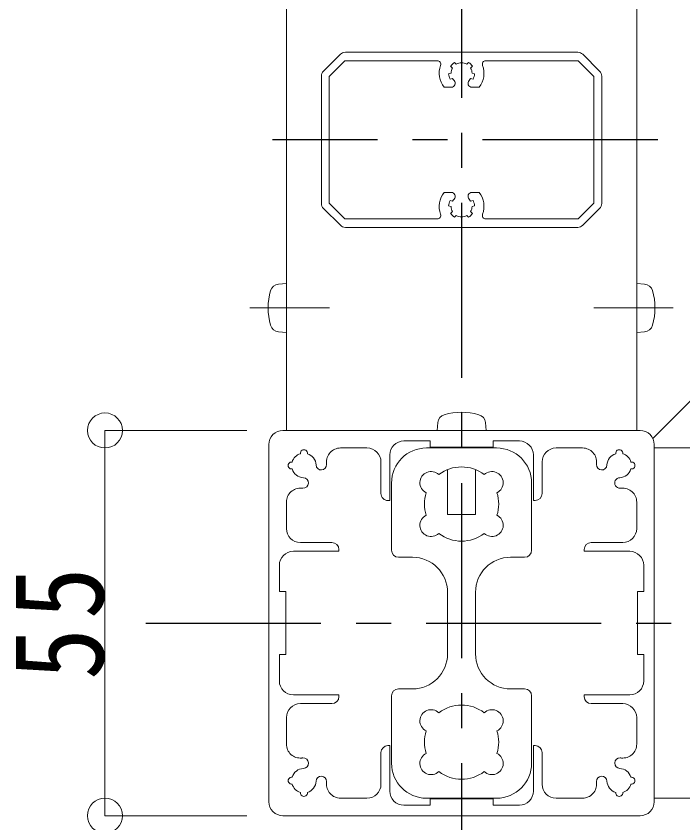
# Model space of a CAD drawing. Units: millimetres at full size, sheet at 1:5; details may follow other scales. Extents: x -1050 to 1050, y -742 to 742.
# Drawn here: x -215.5 to -120.4, y -280.3 to -165.1 of the extents above; entities that cross this region are included whole.
import ezdxf

# ---------------------------------------------------------------- set-up
doc = ezdxf.new("R2010")
doc.units = ezdxf.units.MM
doc.header["$LTSCALE"] = 5
doc.linetypes.add('CHAIN1', pattern=[8, 5, -1, 1, -1])
doc.layers.add('0-0_通り芯', color=7, linetype='CHAIN1')
for name, color, linetype, lineweight in [('0-3_寸法', 54, 'Continuous', 20), ('0-4_手摺部材', 92, 'Continuous', 20), ('0-5_手すり子', 12, 'Continuous', 20), ('0-9_文字', 3, 'Continuous', 20), ('0-A_支柱', 6, 'Continuous', 20), ('0-B_足元', 4, 'Continuous', 20)]:
    doc.layers.add(name, color=color, linetype=linetype, lineweight=lineweight)
doc.styles.add('ＭＳ ゴシック', font='')
doc.styles.get('ＭＳ ゴシック').set_extended_font_data('MS Gothic')

# ---------------------------------------------------------------- blocks, each defined once
blk = doc.blocks.new('dimension_origin')
at = {"color": 0, "linetype": 'Continuous', "lineweight": -2}
blk.add_circle((0, 0), 1.25, dxfattribs=at)

msp = doc.modelspace()

# ---------------------------------------------------------------- linework, layer by layer
at = {"layer": '0-0_通り芯'}
for p, q in [((-151.98, -31.793), (-151.98, -336.793)), ((-123.989, -182.793), (-178.954, -182.793)), ((-197.043, -251.793), (922.446, -251.793))]:
    msp.add_line(p, q, dxfattribs=at)
at = {"layer": '0-3_寸法'}
for p, q in [((-182.606, -224.293), (-202.876, -224.293)), ((-202.876, -279.293), (-202.876, -224.293)), ((-182.606, -279.293), (-202.876, -279.293))]:
    msp.add_line(p, q, dxfattribs=at)
at = {"layer": '0-4_手摺部材'}
for p, q in [((-176.98, -224.293), (-176.98, -51.793)), ((-126.98, -224.293), (-126.98, -51.793)), ((-178.099, -203.391), (-176.98, -203.293)), ((-176.98, -210.293), (-176.98, -203.293)), ((-125.861, -203.391), (-126.98, -203.293)), ((-126.98, -203.293), (-126.98, -210.293)), ((-178.099, -210.195), (-176.98, -210.293)), ((-125.861, -210.195), (-126.98, -210.293)), ((-124.48, -226.793), (98.02, -226.793)), ((-124.48, -276.793), (98.02, -276.793))]:
    msp.add_line(p, q, dxfattribs=at)
at = {"layer": '0-4_手摺部材', "linetype": 'CHAIN1'}
for p, q in [((-182.2, -206.793), (-170.835, -206.793)), ((-121.76, -206.793), (-133.125, -206.793))]:
    msp.add_line(p, q, dxfattribs=at)
at = {"layer": '0-4_手摺部材'}
for centre, radius, start, end in [((-177.986, -204.686), 1.3, 95, 164.11915), ((-125.974, -204.686), 1.3, 15.88085, 85), ((-170.58, -206.793), 9, 164.11915, 195.88085), ((-133.38, -206.793), 9, 344.11915, 15.88085), ((-177.986, -208.9), 1.3, 195.88085, 265), ((-125.974, -208.9), 1.3, 275, 344.11915)]:
    msp.add_arc(centre, radius, start, end, dxfattribs=at)
at = {"layer": '0-5_手すり子'}
for p, q in [((-168.566, -170.293), (-151.98, -170.293)), ((-135.394, -170.293), (-151.98, -170.293)), ((-169.273, -170.586), (-171.687, -173)), ((-168.624, -171.493), (-170.88, -173.749)), ((-168.624, -171.493), (-155.444, -171.493)), ((-148.516, -171.493), (-135.336, -171.493)), ((-134.687, -170.586), (-132.273, -173)), ((-153.534, -172.288), (-153.279, -172.543)), ((-152.984, -171.739), (-152.73, -171.994)), ((-150.975, -171.739), (-151.23, -171.994)), ((-150.426, -172.288), (-150.681, -172.543)), ((-171.98, -173.707), (-171.98, -182.793)), ((-170.88, -191.837), (-170.88, -173.749)), ((-153.828, -173.386), (-153.48, -173.293)), ((-150.132, -173.386), (-150.48, -173.293)), ((-131.98, -173.707), (-131.98, -182.793)), ((-153.627, -174.136), (-153.279, -174.043)), ((-150.333, -174.136), (-150.681, -174.043)), ((-154.478, -175.293), (-153.46, -175.293)), ((-149.482, -175.293), (-150.5, -175.293)), ((-171.98, -191.879), (-171.98, -182.793)), ((-131.98, -191.879), (-131.98, -182.793)), ((-154.478, -190.293), (-153.46, -190.293)), ((-149.482, -190.293), (-150.5, -190.293)), ((-170.88, -191.837), (-168.624, -194.093)), ((-153.828, -192.2), (-153.48, -192.293)), ((-153.627, -191.45), (-153.279, -191.543)), ((-150.333, -191.45), (-150.681, -191.543)), ((-150.132, -192.2), (-150.48, -192.293)), ((-135.336, -194.093), (-133.08, -191.837)), ((-171.687, -192.586), (-169.273, -195)), ((-153.534, -193.297), (-153.279, -193.043)), ((-150.426, -193.297), (-150.681, -193.043)), ((-134.687, -195), (-132.273, -192.586)), ((-168.624, -194.093), (-155.444, -194.093)), ((-152.984, -193.846), (-152.73, -193.592)), ((-150.975, -193.846), (-151.23, -193.592)), ((-148.516, -194.093), (-135.336, -194.093)), ((-168.566, -195.293), (-151.98, -195.293)), ((-135.394, -195.293), (-151.98, -195.293))]:
    msp.add_line(p, q, dxfattribs=at)
msp.add_lwpolyline([(-135.336, -171.493), (-133.08, -173.749), (-133.08, -191.837)], dxfattribs=at)
for centre, radius, start, end in [((-168.566, -171.293), 1, 90, 134.99992), ((-135.394, -171.293), 1, 44.99996, 90), ((-155.444, -171.993), 0.5, 339.43007, 90.00011), ((-148.516, -171.993), 0.5, 90, 200.57005), ((-151.98, -173.293), 3.2, 159.42999, 218.68219), ((-151.98, -173.293), 1.85, 122.88623, 147.11376), ((-151.98, -173.293), 1.5, 149.99999, 179.99996), ((-151.98, -173.293), 1.5, 90, 119.99996), ((-151.98, -173.293), 1.5, 59.99997, 90), ((-151.98, -173.293), 1.85, 32.88627, 57.11377), ((-151.98, -173.293), 1.5, 360, 30.00003), ((-151.98, -173.293), 3.2, 321.31781, 20.56998), ((-170.98, -173.707), 1, 135.00004, 180), ((-151.98, -173.293), 1.85, 182.88624, 207.11372), ((-151.98, -173.293), 1.85, 332.88629, 357.11377), ((-132.98, -173.707), 1, 360, 45.00008), ((-153.46, -174.73), 0.563, 270, 44.16807), ((-151.98, -173.293), 1.5, 210.00003, 224.16826), ((-150.5, -174.73), 0.563, 135.83166, 270), ((-151.98, -173.293), 1.5, 315.83182, 330.00001), ((-151.98, -192.293), 3.2, 141.31782, 200.56997), ((-153.46, -190.856), 0.563, 315.83187, 90), ((-150.5, -190.856), 0.563, 90, 224.16828), ((-151.98, -192.293), 3.2, 339.43001, 38.6822), ((-170.98, -191.879), 1, 180, 225.00008), ((-151.98, -192.293), 1.85, 152.88623, 177.11374), ((-151.98, -192.293), 1.5, 180, 209.99993), ((-151.98, -192.293), 1.5, 135.83176, 150.00001), ((-151.98, -192.293), 1.5, 30, 44.16821), ((-151.98, -192.293), 1.5, 330, 360), ((-151.98, -192.293), 1.85, 2.88627, 27.11377), ((-132.98, -191.879), 1, 315, 360), ((-155.444, -193.593), 0.5, 270, 20.57005), ((-151.98, -192.293), 1.85, 212.8862, 237.11375), ((-151.98, -192.293), 1.85, 302.88623, 327.11373), ((-148.516, -193.593), 0.5, 159.43007, 270), ((-151.98, -192.293), 1.5, 240, 270), ((-151.98, -192.293), 1.5, 270, 300.00001), ((-168.566, -194.293), 1, 225.00008, 270), ((-135.394, -194.293), 1, 270, 315)]:
    msp.add_arc(centre, radius, start, end, dxfattribs=at)
at = {"layer": '0-9_文字'}
msp.add_lwpolyline([(-124.674, -225.433), (-86.034, -186.793), (12.716, -186.793)], dxfattribs=at)
at = {"layer": '0-A_支柱'}
for p, q in [((-155.382, -223.174), (-155.48, -224.293)), ((-148.578, -223.174), (-148.48, -224.293)), ((-151.98, -224.293), (-177.48, -224.293)), ((-151.98, -224.293), (-177.48, -224.293)), ((-151.98, -224.293), (-126.48, -224.293)), ((-151.98, -224.293), (-126.48, -224.293)), ((-179.48, -251.793), (-179.48, -226.293)), ((-179.48, -251.793), (-179.48, -226.293)), ((-165.48, -226.793), (-169.254, -226.793)), ((-165.48, -226.793), (-169.254, -226.793)), ((-153.98, -226.693), (-153.98, -226.793)), ((-149.98, -226.793), (-149.98, -226.693)), ((-138.48, -226.793), (-134.706, -226.793)), ((-138.48, -226.793), (-134.706, -226.793)), ((-124.48, -251.793), (-124.48, -226.293)), ((-124.48, -251.793), (-124.48, -226.293)), ((-162.23, -227.793), (-162.23, -234.293)), ((-162.23, -227.793), (-162.23, -234.293)), ((-141.73, -227.793), (-141.73, -234.293)), ((-141.73, -227.793), (-141.73, -234.293)), ((-163.48, -228.793), (-163.48, -233.293)), ((-163.48, -228.793), (-163.48, -233.293)), ((-140.48, -228.793), (-140.48, -233.293)), ((-140.48, -228.793), (-140.48, -233.293)), ((-176.98, -238.293), (-176.98, -234.519)), ((-176.98, -238.293), (-176.98, -234.519)), ((-162.23, -234.293), (-162.48, -234.293)), ((-162.23, -234.293), (-162.48, -234.293)), ((-141.73, -234.293), (-141.48, -234.293)), ((-141.73, -234.293), (-141.48, -234.293)), ((-126.98, -238.293), (-126.98, -234.519)), ((-126.98, -238.293), (-126.98, -234.519)), ((-174.98, -240.293), (-170.48, -240.293)), ((-174.98, -240.293), (-170.48, -240.293)), ((-128.98, -240.293), (-133.48, -240.293)), ((-128.98, -240.293), (-133.48, -240.293)), ((-175.98, -241.543), (-169.48, -241.543)), ((-175.98, -241.543), (-169.48, -241.543)), ((-169.48, -241.543), (-169.48, -241.293)), ((-169.48, -241.543), (-169.48, -241.293)), ((-134.48, -241.543), (-134.48, -241.293)), ((-134.48, -241.543), (-134.48, -241.293)), ((-127.98, -241.543), (-134.48, -241.543)), ((-127.98, -241.543), (-134.48, -241.543)), ((-179.48, -251.793), (-179.48, -277.293)), ((-124.48, -251.793), (-124.48, -277.293)), ((-175.98, -262.043), (-169.48, -262.043)), ((-169.48, -262.043), (-169.48, -262.293)), ((-134.48, -262.043), (-134.48, -262.293)), ((-127.98, -262.043), (-134.48, -262.043)), ((-174.98, -263.293), (-170.48, -263.293)), ((-128.98, -263.293), (-133.48, -263.293)), ((-176.98, -265.293), (-176.98, -269.067)), ((-126.98, -265.293), (-126.98, -269.067)), ((-162.23, -269.293), (-162.48, -269.293)), ((-162.23, -275.793), (-162.23, -269.293)), ((-141.73, -269.293), (-141.48, -269.293)), ((-141.73, -275.793), (-141.73, -269.293)), ((-163.48, -274.793), (-163.48, -270.293)), ((-140.48, -274.793), (-140.48, -270.293)), ((-165.48, -276.793), (-169.254, -276.793)), ((-138.48, -276.793), (-134.706, -276.793)), ((-151.98, -279.293), (-177.48, -279.293)), ((-151.98, -279.293), (-126.48, -279.293))]:
    msp.add_line(p, q, dxfattribs=at)
for points in [[(-151.98, -226.693), (-156.48, -226.693), (-156.48, -225.793), (-160.23, -225.793)], [(-151.98, -226.693), (-156.48, -226.693), (-156.48, -225.793), (-160.23, -225.793)], [(-151.98, -226.693), (-147.48, -226.693), (-147.48, -225.793), (-143.73, -225.793)], [(-151.98, -226.693), (-147.48, -226.693), (-147.48, -225.793), (-143.73, -225.793)], [(-153.98, -229.885), (-153.98, -236.293), (-149.98, -236.293), (-149.98, -229.885)], [(-177.08, -251.793), (-177.08, -247.293), (-177.98, -247.293), (-177.98, -243.543)], [(-177.08, -251.793), (-177.08, -247.293), (-177.98, -247.293), (-177.98, -243.543)], [(-126.88, -251.793), (-126.88, -247.293), (-125.98, -247.293), (-125.98, -243.543)], [(-126.88, -251.793), (-126.88, -247.293), (-125.98, -247.293), (-125.98, -243.543)], [(-177.08, -251.793), (-177.08, -256.293), (-177.98, -256.293), (-177.98, -260.043)], [(-126.88, -251.793), (-126.88, -256.293), (-125.98, -256.293), (-125.98, -260.043)], [(-151.98, -276.893), (-156.48, -276.893), (-156.48, -277.793), (-160.23, -277.793)], [(-151.98, -276.893), (-147.48, -276.893), (-147.48, -277.793), (-143.73, -277.793)]]:
    msp.add_lwpolyline(points, dxfattribs=at)
for centre, radius, start, end in [((-154.087, -223.287), 1.3, 105.88085, 175), ((-151.98, -230.693), 9, 74.11915, 105.88085), ((-149.873, -223.287), 1.3, 5, 74.11915), ((-177.48, -226.293), 2, 89.99998, 134.99997), ((-177.48, -226.293), 2, 89.99998, 134.99997), ((-126.48, -226.293), 2, 45.00003, 90.00002), ((-126.48, -226.293), 2, 45.00003, 90.00002), ((-177.48, -226.293), 2, 135.00001, 180), ((-177.48, -226.293), 2, 135.00001, 180), ((-126.48, -226.293), 2, 0, 44.99999), ((-126.48, -226.293), 2, 0, 44.99999), ((-169.254, -228.793), 2, 89.99998, 185.46501), ((-169.254, -228.793), 2, 89.99998, 185.46501), ((-165.48, -228.793), 2, 0.00002, 90), ((-165.48, -228.793), 2, 0.00002, 90), ((-160.23, -227.793), 2, 89.99998, 180.00002), ((-160.23, -227.793), 2, 89.99998, 180.00002), ((-143.73, -227.793), 2, 359.99998, 90.00002), ((-143.73, -227.793), 2, 359.99998, 90.00002), ((-138.48, -228.793), 2, 90, 179.99998), ((-138.48, -228.793), 2, 90, 179.99998), ((-134.706, -228.793), 2, 354.53499, 90.00002), ((-134.706, -228.793), 2, 354.53499, 90.00002), ((-174.48, -229.293), 1.75, 135, 163.57358), ((-174.48, -229.293), 1.75, 135, 163.57358), ((-174.48, -229.293), 1.75, 106.42643, 135), ((-174.48, -229.293), 1.75, 106.42643, 135), ((-174.48, -227.543), 0.5, 351.78674, 188.21321), ((-174.48, -227.543), 0.5, 351.78674, 188.21321), ((-174.48, -229.293), 1.75, 2.45761, 73.57357), ((-174.48, -229.293), 1.75, 2.45761, 73.57357), ((-129.48, -229.293), 1.75, 106.42643, 177.54239), ((-129.48, -229.293), 1.75, 106.42643, 177.54239), ((-129.48, -227.543), 0.5, 351.78679, 188.21326), ((-129.48, -227.543), 0.5, 351.78679, 188.21326), ((-129.48, -229.293), 1.75, 45, 73.57357), ((-129.48, -229.293), 1.75, 45, 73.57357), ((-129.48, -229.293), 1.75, 16.42642, 45), ((-129.48, -229.293), 1.75, 16.42642, 45), ((-176.23, -229.293), 0.5, 81.78679, 278.21321), ((-176.23, -229.293), 0.5, 81.78679, 278.21321), ((-171.982, -229.186), 0.75, 182.4576, 2.45754), ((-171.982, -229.186), 0.75, 182.4576, 2.45754), ((-174.48, -229.293), 3.25, 2.45759, 5.46502), ((-174.48, -229.293), 3.25, 2.45759, 5.46502), ((-131.978, -229.186), 0.75, 177.54246, 357.5424), ((-131.978, -229.186), 0.75, 177.54246, 357.5424), ((-129.48, -229.293), 3.25, 174.53498, 177.54241), ((-129.48, -229.293), 3.25, 174.53498, 177.54241), ((-127.73, -229.293), 0.5, 261.78679, 98.21321), ((-127.73, -229.293), 0.5, 261.78679, 98.21321), ((-174.48, -229.293), 1.75, 196.42642, 267.5424), ((-174.48, -229.293), 1.75, 196.42642, 267.5424), ((-129.48, -229.293), 1.75, 272.4576, 343.57358), ((-129.48, -229.293), 1.75, 272.4576, 343.57358), ((-174.587, -231.791), 0.75, 267.5424, 87.5424), ((-174.587, -231.791), 0.75, 267.5424, 87.5424), ((-129.373, -231.791), 0.75, 92.4576, 272.4576), ((-129.373, -231.791), 0.75, 92.4576, 272.4576), ((-174.98, -234.519), 2, 84.53498, 180), ((-174.98, -234.519), 2, 84.53498, 180), ((-174.48, -229.293), 3.25, 264.53498, 267.5424), ((-174.48, -229.293), 3.25, 264.53498, 267.5424), ((-129.48, -229.293), 3.25, 272.4576, 275.46502), ((-129.48, -229.293), 3.25, 272.4576, 275.46502), ((-128.98, -234.519), 2, 0, 95.46502), ((-128.98, -234.519), 2, 0, 95.46502), ((-162.48, -233.293), 1, 180.00002, 270.00002), ((-162.48, -233.293), 1, 180.00002, 270.00002), ((-141.48, -233.293), 1, 269.99998, 359.99998), ((-141.48, -233.293), 1, 269.99998, 359.99998), ((-174.98, -238.293), 2, 180, 270), ((-174.98, -238.293), 2, 180, 270), ((-128.98, -238.293), 2, 270, 360), ((-128.98, -238.293), 2, 270, 360), ((-170.48, -241.293), 1, 0, 90), ((-170.48, -241.293), 1, 0, 90), ((-133.48, -241.293), 1, 90, 180), ((-133.48, -241.293), 1, 90, 180), ((-175.98, -243.543), 2, 90, 180), ((-175.98, -243.543), 2, 90, 180), ((-127.98, -243.543), 2, 0, 90), ((-127.98, -243.543), 2, 0, 90), ((-175.98, -260.043), 2, 180, 270), ((-127.98, -260.043), 2, 270, 360), ((-170.48, -262.293), 1, 270, 360), ((-133.48, -262.293), 1, 180, 270), ((-174.98, -265.293), 2, 90, 180), ((-128.98, -265.293), 2, 0, 90), ((-174.98, -269.067), 2, 180, 275.46502), ((-162.48, -270.293), 1, 89.99998, 179.99998), ((-141.48, -270.293), 1, 0.00002, 90.00002), ((-128.98, -269.067), 2, 264.53498, 360), ((-174.48, -274.293), 3.25, 92.4576, 95.46502), ((-174.587, -271.795), 0.75, 272.4576, 92.4576), ((-129.373, -271.795), 0.75, 87.5424, 267.5424), ((-129.48, -274.293), 3.25, 84.53498, 87.5424), ((-174.48, -274.293), 1.75, 92.4576, 163.57358), ((-129.48, -274.293), 1.75, 16.42642, 87.5424), ((-176.23, -274.293), 0.5, 81.78679, 278.21321), ((-171.982, -274.4), 0.75, 357.54246, 177.5424), ((-131.978, -274.4), 0.75, 2.4576, 182.45754), ((-127.73, -274.293), 0.5, 261.78679, 98.21321), ((-174.48, -274.293), 1.75, 196.42642, 225), ((-174.48, -274.293), 1.75, 286.42643, 357.54239), ((-169.254, -274.793), 2, 174.53499, 270.00002), ((-174.48, -274.293), 3.25, 354.53498, 357.54241), ((-165.48, -274.793), 2, 270, 359.99998), ((-138.48, -274.793), 2, 180.00002, 270), ((-134.706, -274.793), 2, 269.99998, 5.46501), ((-129.48, -274.293), 3.25, 182.45759, 185.46502), ((-129.48, -274.293), 1.75, 182.45761, 253.57357), ((-129.48, -274.293), 1.75, 315, 343.57358), ((-174.48, -274.293), 1.75, 225, 253.57357), ((-174.48, -276.043), 0.5, 171.78679, 8.21326), ((-160.23, -275.793), 2, 179.99998, 270.00002), ((-143.73, -275.793), 2, 269.99998, 0.00002), ((-129.48, -276.043), 0.5, 171.78674, 8.21321), ((-129.48, -274.293), 1.75, 286.42643, 315), ((-177.48, -277.293), 2, 180, 224.99999), ((-126.48, -277.293), 2, 315.00001, 360), ((-177.48, -277.293), 2, 225.00003, 270.00002), ((-126.48, -277.293), 2, 269.99998, 314.99997)]:
    msp.add_arc(centre, radius, start, end, dxfattribs=at)
at = {"layer": '0-B_足元'}
for p, q in [((-156.98, -226.793), (-146.98, -226.793)), ((-161.98, -241.393), (-161.98, -231.793)), ((-141.98, -241.393), (-141.98, -231.793)), ((-158.98, -242.393), (-160.98, -242.393)), ((-144.98, -242.393), (-142.98, -242.393)), ((-153.98, -247.393), (-153.98, -256.193)), ((-149.98, -247.393), (-149.98, -256.193)), ((-158.98, -261.193), (-160.98, -261.193)), ((-144.98, -261.193), (-142.98, -261.193)), ((-161.98, -262.193), (-161.98, -271.793)), ((-141.98, -262.193), (-141.98, -271.793)), ((-156.98, -276.793), (-146.98, -276.793))]:
    msp.add_line(p, q, dxfattribs=at)
for centre, radius, start, end in [((-156.98, -231.793), 5, 90, 180), ((-146.98, -231.793), 5, 0, 90), ((-156.321, -231.753), 1.6, 46.3184, 243.6816), ((-151.98, -234.793), 5.3, 52.3632, 127.6368), ((-147.638, -231.753), 1.6, 296.3184, 133.6816), ((-151.98, -234.793), 5.3, 162.3632, 197.6368), ((-151.98, -234.793), 5.3, 342.3632, 17.6368), ((-156.321, -237.833), 1.6, 116.3184, 313.6816), ((-147.638, -237.833), 1.6, 226.3184, 63.6816), ((-151.98, -234.793), 5.3, 232.36321, 307.63679), ((-160.98, -241.393), 1, 180, 270), ((-142.98, -241.393), 1, 270, 360), ((-158.98, -247.393), 5, 0, 90), ((-144.98, -247.393), 5, 90, 180), ((-158.98, -256.193), 5, 270, 360), ((-144.98, -256.193), 5, 180, 270), ((-160.98, -262.193), 1, 90, 180), ((-142.98, -262.193), 1, 0, 90), ((-151.98, -268.793), 5.3, 52.36321, 127.63679), ((-156.321, -265.753), 1.6, 46.3184, 243.6816), ((-147.638, -265.753), 1.6, 296.3184, 133.6816), ((-151.98, -268.793), 5.3, 162.3632, 197.6368), ((-151.98, -268.793), 5.3, 342.3632, 17.6368), ((-156.321, -271.833), 1.6, 116.3184, 313.6816), ((-147.638, -271.833), 1.6, 226.3184, 63.6816), ((-156.98, -271.793), 5, 180, 270), ((-146.98, -271.793), 5, 270, 360), ((-151.98, -268.793), 5.3, 232.3632, 307.6368)]:
    msp.add_arc(centre, radius, start, end, dxfattribs=at)

# ---------------------------------------------------------------- block references
at = {"layer": '0-3_寸法', "xscale": 2, "yscale": 2}
for p, rotation in [((-202.876, -224.293), 90), ((-202.876, -279.293), 270)]:
    msp.add_blockref('dimension_origin', p, dxfattribs=dict(at, rotation=rotation))

# ---------------------------------------------------------------- texts
at = {"layer": '0-3_寸法', "insert": (-202.876, -259.918), "char_height": 12.83, "attachment_point": 7, "rotation": 90, "style": 'ＭＳ ゴシック'}
msp.add_mtext('\\T1.17;\\W0.85;55', dxfattribs=at)

doc.saveas('drawing.dxf')
